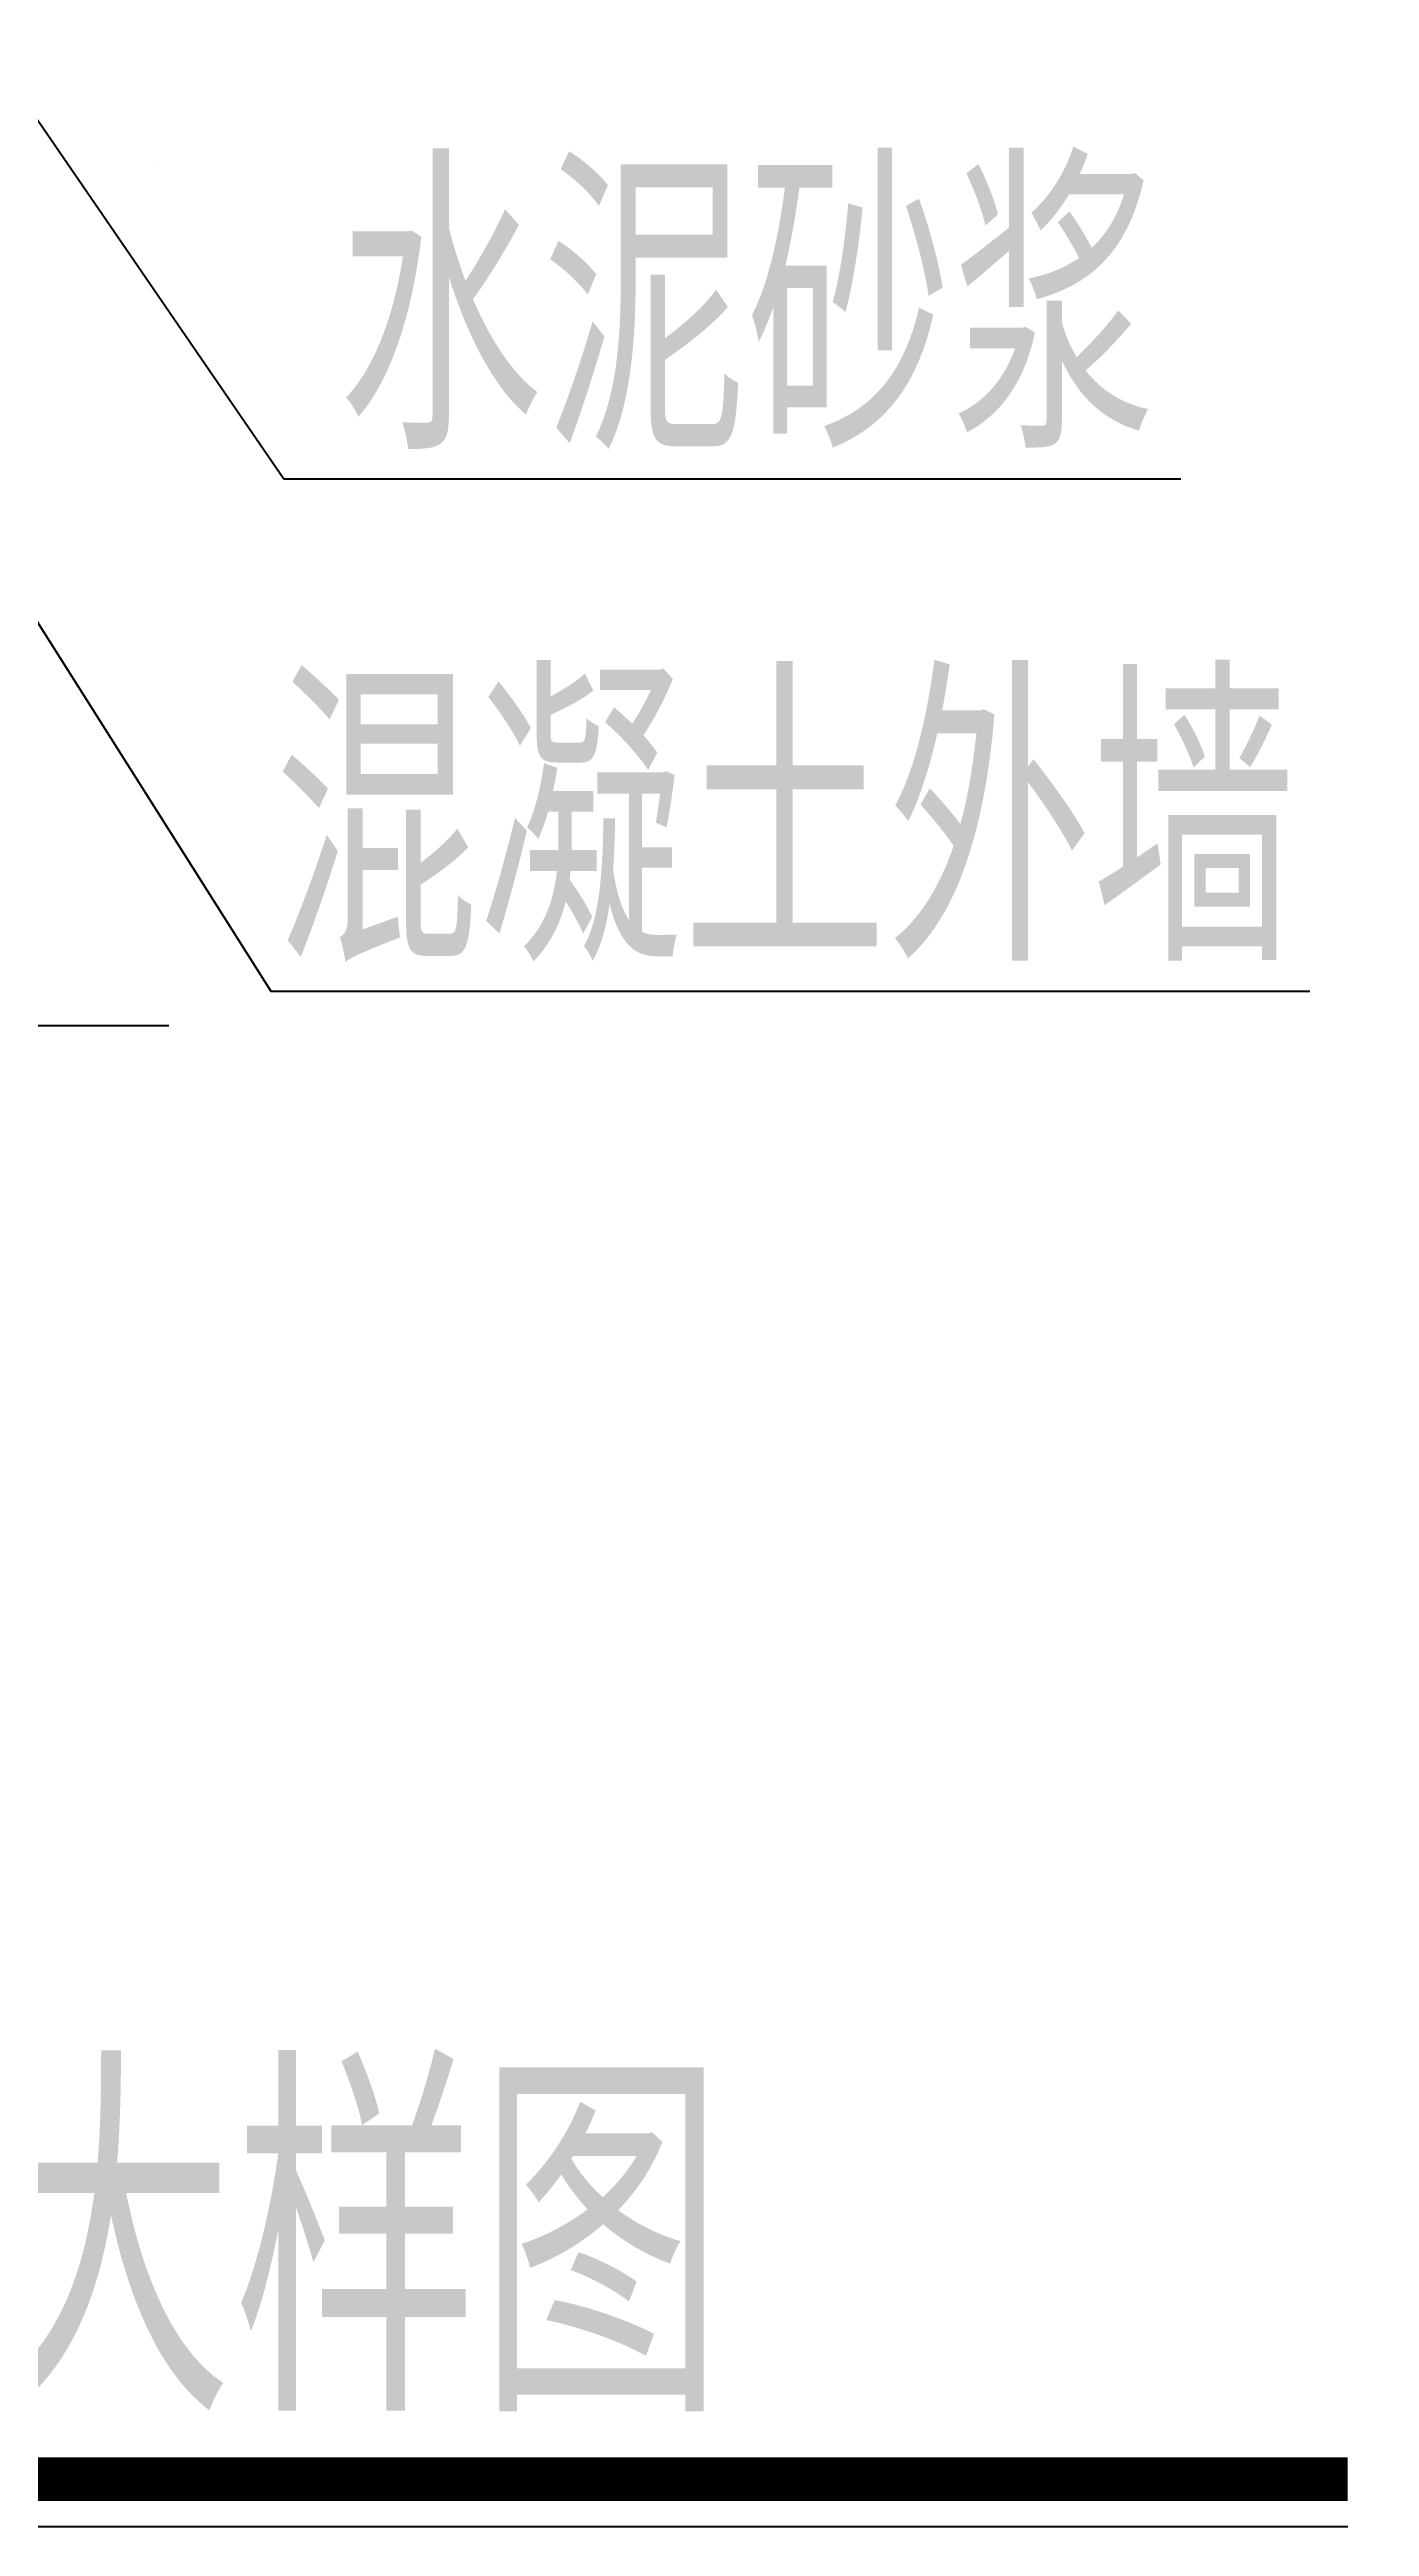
# Model space of a CAD drawing. Extents: x 1617977 to 1637944, y -113716 to -87833.
# Drawn here: x 1632605 to 1636238, y -113654 to -106840 of the extents above; entities that cross this region are included whole.
import ezdxf
from ezdxf.xclip import XClip

# ---------------------------------------------------------------- set-up
doc = ezdxf.new("R2010")
doc.units = 0
doc.header["$LTSCALE"] = 35
doc.header["$MEASUREMENT"] = 0
doc.header["$XCLIPFRAME"] = 2
doc.layers.add('排水', color=2, linetype='Continuous')
doc.styles.add('163', font='simsun.ttc', dxfattribs={"width": 0.99})
doc.styles.add('HZ', font='romant.shx', dxfattribs={"width": 0.8, "bigfont": 'hztxt.shx'})
doc.styles.add('HZTXT1', font='romant.shx', dxfattribs={"bigfont": 'HZTXT1.shx'})

# ---------------------------------------------------------------- blocks, each defined once
blk = doc.blocks.new('网易暖通图签-new')
blk.add_hatch(color=1).paths.add_polyline_path([(143, 252, 1), (142, 252, 1)])
at = {"color": 7}
for p, q in [((120, 234), (120, 264)), ((120, 264), (187, 264)), ((187, 234), (120, 234)), ((122, 236), (122, 262)), ((122, 262), (186, 262)), ((122, 250), (186, 250)), ((186, 236), (122, 236)), ((186, 262), (186, 236)), ((187, 264), (187, 234))]:
    blk.add_line(p, q, dxfattribs=at)
at = {"color": 3, "style": '163'}
for s, height, p in [('中国暖通行业网络家园；因为专业，所以完美', 1.84, (126, 246)), ('编辑部：ivpinfo@service.netease.com', 1.63, (132, 241)), ('=', 4, (133, 257)), ('网易  NETEASE ', 3.2, (139, 257))]:
    blk.add_text(s, height=height, dxfattribs=at).set_placement(p)
at = {"color": 1, "style": '163'}
for s, height, p in [('网易  暖通   co.163.com', 2.27, (135, 252)), ('本图纸由浩辰ICAD软件提供技术支持', 1.49, (135, 237))]:
    blk.add_text(s, height=height, dxfattribs=at).set_placement(p)
at = {"color": 3, "style": '163', "text_generation_flag": 2}
blk.add_text('=', height=4, dxfattribs=at).set_placement((174, 257))
blk = doc.blocks.new('21163871760495649.665825')
at = {"layer": '排水'}
for p, q in [((1632197.6, -106488.5), (1633250.1, -108020.5)), ((1632187.3, -107808.3), (1633214.8, -109430.3)), ((1633250.1, -108020.5), (1635719.1, -108020.5)), ((1633214.8, -109430.3), (1636073.9, -109430.3)), ((1629953.9, -109524.8), (1632933.7, -109524.8))]:
    blk.add_line(p, q, dxfattribs=at)
blk.add_lwpolyline([(1626275.8, -113523.5, 120, 120, 0), (1636178, -113523.5, 120, 120, 0)], format="xyseb", dxfattribs=at)
blk.add_lwpolyline([(1626275.8, -113653.5), (1636178, -113653.5)], dxfattribs=at)
at = {"ltscale": 8, "xscale": 2.4192000637413e-05, "yscale": 2.4192000637413e-05, "zscale": 2.4192000637413e-05}
blk.add_blockref('网易暖通图签-new', (1632897, -107159.9), dxfattribs=at)
at = {"layer": '排水', "width": 0.75}
for s, height, style, p in [('水泥砂浆', 750, 'HZ', (1633399.6, -107937.9)), ('混凝土外墙', 750, 'HZ', (1633223.2, -109347.6)), ('管道穿越地下室外墙大样图', 900, 'HZTXT1', (1626361.4, -113336.4))]:
    blk.add_text(s, height=height, dxfattribs=dict(at, style=style)).set_placement(p)

msp = doc.modelspace()

# ---------------------------------------------------------------- block references
ref = msp.add_blockref('21163871760495649.665825', (0, 0))
XClip(ref).set_block_clipping_path([(1617976.945275361, -87833.2488479532), (1617976.945275361, -113716.2997038196), (1637943.870221315, -113716.2997038196), (1637943.870221315, -87833.2488479532), (1617976.945275361, -87833.2488479532)])

doc.saveas('drawing.dxf')
